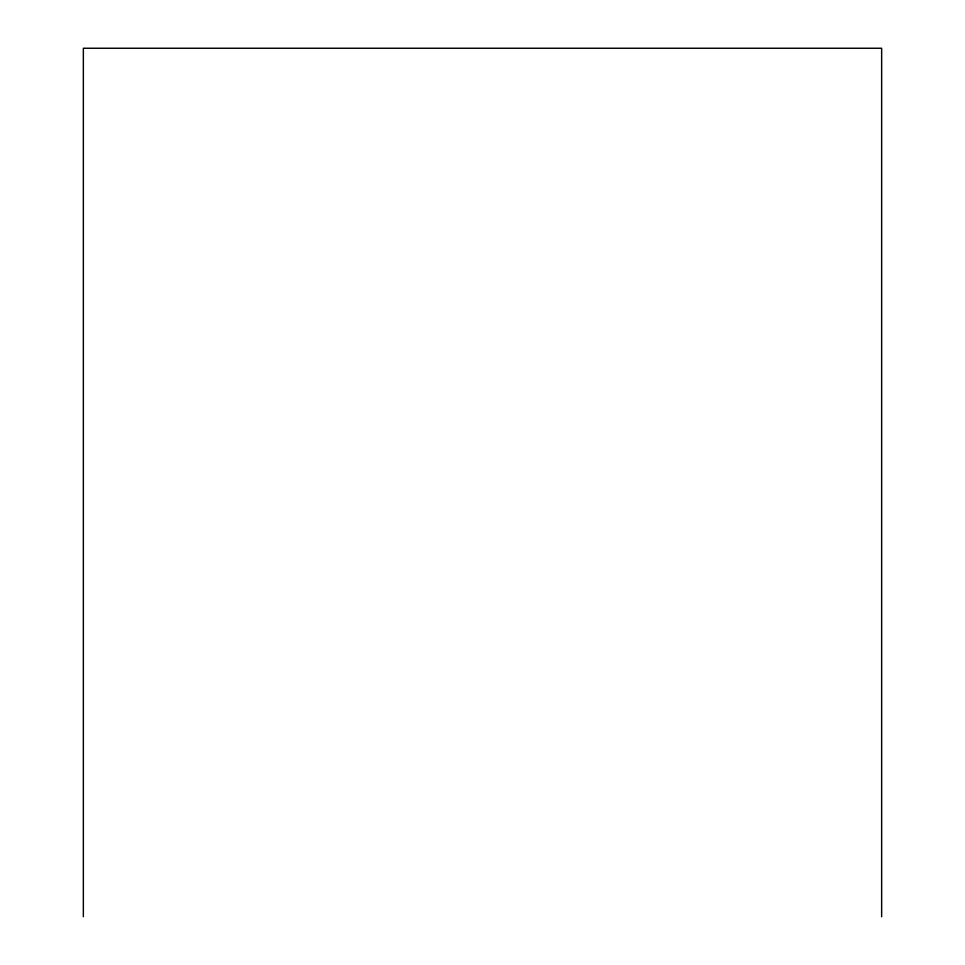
<?xml version="1.0" encoding="UTF-8"?>
<svg xmlns="http://www.w3.org/2000/svg" width="965" height="965" viewBox="0 0 965 965"><rect width="100%" height="100%" fill="white"/><g stroke="black" fill="none" stroke-linecap="round" stroke-linejoin="round"><path stroke-width="1.45" d="M881.648 916.75L881.648 48.25L83.352 48.25L83.352 916.75"/></g></svg>
